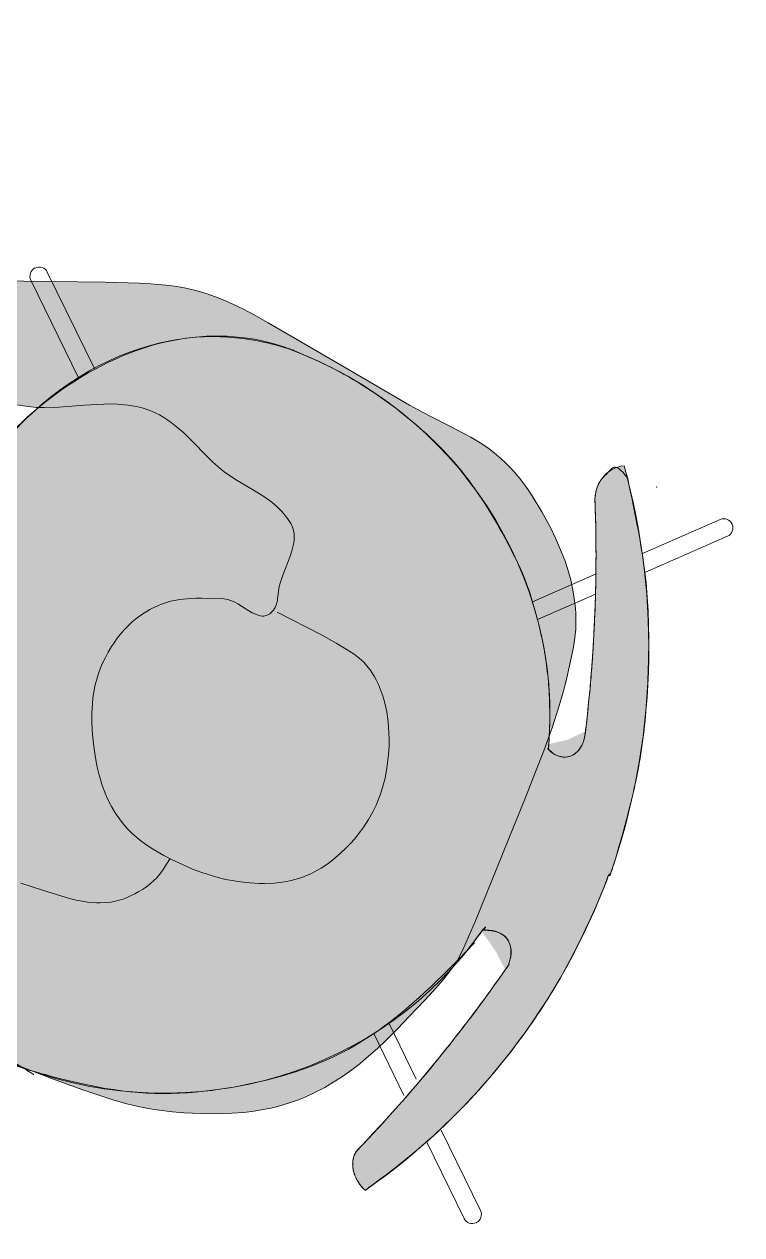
# Model space of a CAD drawing. Header units: millimetres. Extents: x 32078 to 83548, y -4690 to 56252.
# Drawn here: x 81286 to 81757, y 51949 to 52745 of the extents above; entities that cross this region are included whole.
import ezdxf

# ---------------------------------------------------------------- set-up
doc = ezdxf.new("R2010")
doc.units = ezdxf.units.MM
doc.header["$MEASUREMENT"] = 0
for name, color, linetype, lineweight in [('FURN-FREE', 1, 'Continuous', 0), ('PRES-FILL', 7, 'Continuous', 0), ('PRES-PEOP', 42, 'Continuous', 0)]:
    doc.layers.add(name, color=color, linetype=linetype, lineweight=lineweight)

# ---------------------------------------------------------------- blocks, each defined once
blk = doc.blocks.new('ANT_17')
at = {"color": 0, "linetype": 'ByBlock', "lineweight": -2}
for p, q in [((-230.6050000000105, 252.3579999999783), (-230.5850000000064, 252.3589999999967)), ((-222.1100000000006, 252.0419999999867), (-182.1699999999983, 208.8469999999797)), ((-230.9229999999952, 243.8939999999711), (-193.1000000000204, 202.9900000000052)), ((249.7079999999987, 243.2330000000075), (208.2010000000155, 201.560999999987)), ((258.2300000000105, 234.7639999999665), (218.9059999999736, 195.29899999997)), ((-237.288000000015, 197.6639999999898), (-237.7749999999942, 197.3369999999995)), ((-170.4360000000015, 178.489999999998), (-139.4140000000043, 144.9219999999768)), ((-157.5270000000164, 182.1999999999971), (-129.5179999999964, 151.9009999999835)), ((181.9289999999892, 175.1599999999817), (153.1639999999898, 146.2839999999997)), ((194.6730000000098, 170.9689999999755), (162.7639999999956, 138.9270000000251)), ((237.9219999999914, 154.1480000000156), (237.9239999999991, 154.1489999999831)), ((-190.0080000000016, -176.9710000000196), (-240.1240000000107, -227.2660000000178)), ((-180.8860000000277, -184.8450000000012), (-231.622000000003, -235.7579999999871)), ((200.5109999999986, -183.8860000000132), (249.0679999999847, -236.3980000000083)), ((191.0699999999924, -191.3759999999893), (240.2560000000085, -244.5680000000284)), ((-240.101999999999, -235.7510000000038), (-240.1240000000107, -235.7600000000093)), ((248.7309999999998, -244.8740000000034), (248.7309999999852, -244.8849999999948))]:
    blk.add_line(p, q, dxfattribs=at)
at = {"color": 0, "linetype": 'ByBlock', "lineweight": -2, "extrusion": (0, 0, -1)}
for centre, radius, start, end in [((-10.84310449811164, -197.5296352611913), 449.2945550665204, 55.50108333333333, 90.38600277777779), ((226.5099585044227, 247.9666756855295), 6.000000000000013, 47.15889444444443, 137.2503583333333), ((-4.928342642917414, -185.8805704263068), 436.8134136936627, 91.1704888888889, 126.0554083333333), ((-253.9718071523967, 238.9973606325002), 6.000000000000006, 135.0319611111111, 224.8725805555556), ((-244.658134046811, -240.4625302021523), 6.000000000000007, 137.325825, 227.2958666666667), ((-244.6504633875156, -240.4851204502556), 6.000000000000006, 227.1111666666667, 317.2096027777778)]:
    blk.add_arc(centre, radius, start, end, dxfattribs=at)
at = {"color": 0, "linetype": 'ByBlock', "lineweight": -2}
for centre, radius, start, end in [((-226.515271302691, 247.9676244759903), 5.999999999999997, 132.8928833333333, 222.7335027777778), ((253.9664626423182, 238.9966108046356), 6.000000000000008, 45.01981666666665, 135.1112805555555), ((-169.4349192846421, -727.9805375627038), 971.6445047199429, 65.2129611111111, 74.33109166666665), ((132.7071059823938, -735.342448063835), 962.6963830246401, 102.0174, 111.1355305555556), ((-235.875985219478, -231.4913881488319), 6.000000000000006, 135.1867472222222, 225.1567888888889), ((-235.8691630908288, -231.5142489645077), 6.000000000000013, 224.9720888888888, 315.070525)]:
    blk.add_arc(centre, radius, start, end, dxfattribs=at)
for centre, major_axis, ratio, start_param, end_param in [((-69.79697139906057, 189.0052291860775), (-18.85645010637373, -11.42001704835107), 0.7101413615132941, 2.274888714839134, 4.205581096373834), ((93.71362615287944, 189.1944012008898), (18.41705503726558, -12.11588146826803), 0.7751110379519797, 2.077604210805752, 4.019110361497601)]:
    blk.add_ellipse(centre, major_axis=major_axis, ratio=ratio, start_param=start_param, end_param=end_param, dxfattribs=at)
at = {"color": 0, "linetype": 'ByBlock', "lineweight": -2, "extrusion": (0, 0, -0.9999999999999998)}
for centre, start_param, end_param in [((5.602032608047011, -66.64383137635741), 4.71238898038469, 6.033510042954888), ((9.501353141429718, -66.7166282015969), 0.2429364510200118, 1.570796326794897)]:
    blk.add_ellipse(centre, major_axis=(4.853131661300836, 259.9547020407178), ratio=0.9615384615384598, start_param=start_param, end_param=end_param, dxfattribs=at)
at = {"color": 0, "linetype": 'ByBlock', "lineweight": -2, "extrusion": (0, 0, -1)}
for centre, major_axis, ratio, start_param, end_param in [((-222.6850850694027, 182.0806756646198), (20.94804797271574, 9.330090363337069), 0.9239178866150758, 1.587065655824202, 3.141592653589793), ((246.9130862459133, 173.3136979749688), (9.33663426129368, 19.01903679660439), 0.7660621444968637, 1.570796326794897, 3.125323324560488), ((5.602729983089375, -66.64335468207719), (-249.9564442699205, 4.666472751250964), 0.7200000000000008, 4.7115489922008, 6.283185307179586), ((6.022656809916953, -66.65119433998188), (-253.4356479310829, 4.731426504006933), 0.7101157289572858, 3.141592653589793, 4.71322896856858)]:
    blk.add_ellipse(centre, major_axis=major_axis, ratio=ratio, start_param=start_param, end_param=end_param, dxfattribs=at)
at = {"color": 0, "linetype": 'ByBlock', "lineweight": -2}
blk.add_point((258.2100000000064, 243.236000000019), dxfattribs=at)
blk = doc.blocks.new('*U82')
h = blk.add_hatch(color=7)
edge = h.paths.add_edge_path()
edge.add_arc((-189.5230698579908, 3.894953851107857), 436.8134136936624, 323.9445916666666, 358.8295111111111)
edge.add_line((247.199197294547, -5.028036447503837), (248.1122242495694, -5.046691238007043))
edge.add_arc((-201.1721346928534, -2.01980800407182), 449.2945550665204, 359.6139972222223, 394.4989166666667)
edge.add_ellipse((178.4381762329504, 231.508381563428), major_axis=(-9.33009036333706, 20.94804797271573), ratio=0.923917886615076, start_angle=1.272221872585407e-14, end_angle=89.06783611111112)
edge.add_line((158.9346738031672, 223.2300806680287), (158.95095801977, 223.240714962405))
edge.add_arc((-738.9849474955045, -123.883809488354), 962.6963830246393, 18.352088268259195, 21.135530555555476, ccw=False)
edge.add_line((174.7483423471349, 179.2264030120714), (174.8475005683285, 179.2592964940268))
edge.add_line((174.8475005683285, 179.2592964940268), (174.7632560480633, 179.1814415873669))
edge.add_arc((-738.9849474955045, -123.883809488354), 962.6963830246393, 12.01740000000001, 18.349268978559394, ccw=False)
edge.add_line((202.6133815909925, 76.5579839337006), (202.6133855943626, 76.55796512746019))
edge.add_ellipse((185.3627297544153, 78.62026789308584), major_axis=(-11.42001704835106, 18.85645010637372), ratio=0.7101413615132939, start_angle=130.3415222222222, end_angle=240.9620472222222, ccw=False)
edge.add_line((182.5489720905243, 60.23238496079284), (182.7609163116504, 60.28017894514778))
edge.add_ellipse((-70.28633080801956, 3.221263885992812), major_axis=(259.9547020407176, -4.853131661300878), ratio=0.9615384615384598, start_angle=14.30533888888888, end_angle=36.56680948074337)
edge.add_line((141.2796922553607, 148.2373896328209), (141.2795005683074, 148.2372964940296))
edge.add_line((141.2795005683074, 148.2372964940296), (141.2796552746659, 148.2374394665385))
edge.add_ellipse((-70.28633080801956, 3.221263885992812), major_axis=(259.9547020407176, -4.853131661300878), ratio=0.9615384615384598, start_angle=36.56682350138795, end_angle=90)
edge.add_line((-65.61985805676522, 253.1777081558976), (-65.61938136249955, 253.1770107808261))
edge.add_ellipse((-70.28585411374661, 3.220566510935896), major_axis=(-4.666472751251021, -249.9564442699204), ratio=0.7200000000000009, start_angle=180, end_angle=270.0477989558357)
edge.add_line((-250.2583243620869, 6.37189979360654), (-250.2582958129736, 6.3733818043027))
edge.add_line((-250.2582958129424, 6.373381804281962), (-250.2583502784619, 6.370465271524154))
edge.add_line((-250.2583502784539, 6.370465271527973), (-250.2583243620703, 6.371899793584904))
edge.add_ellipse((-70.29369377166586, 2.800639684122871), major_axis=(-4.731426504006976, -253.4356479310827), ratio=0.7101157289572859, start_angle=269.9522072734702, end_angle=360)
edge.add_line((-75.0251202756699, -250.6350082469726), (-75.02560038453521, -250.6345009173237))
edge.add_ellipse((-70.35912763328088, -0.6780566474044463), major_axis=(259.9547020407176, -4.853131661300878), ratio=0.9615384615384598, start_angle=270, end_angle=346.0807666666667)
edge.add_line((180.8396707460925, -65.5166733845399), (182.3148174292, -65.89743086452654))
edge.add_ellipse((185.5519017692204, -84.89032965885417), major_axis=(-12.11588146826803, -18.41705503726558), ratio=0.7751110379519799, start_angle=119.0379527777778, end_angle=230.2780611111111, ccw=False)
edge.add_line((203.913654658063, -84.16156648720789), (203.9136485167182, -84.16158838126285))
edge.add_arc((-731.623036994366, 178.2582157786674), 971.6445047199423, 335.213116897576, 344.3310916666666, ccw=False)
edge.add_line((150.5072419832068, -229.0981570245349), (150.5065005683209, -229.1007035059592))
edge.add_line((150.5065005683209, -229.1007035059592), (150.5061343833731, -229.1005555235752))
edge.add_line((150.5061343833731, -229.1005555235752), (150.5055005683316, -229.0987035059661))
edge.add_line((150.5055005683316, -229.0987035059661), (150.5383184758102, -228.9914209544804))
edge.add_ellipse((169.6711985432921, -238.0897897518735), major_axis=(19.01903679660439, -9.336634261293675), ratio=0.7660621444968637, start_angle=180.9321638888889, end_angle=270)
edge.add_line((162.5187564786756, -252.6595538665424), (163.6179454810554, -253.1991566765792))
at = {"color": 0}
blk.add_rational_spline([(163.6179454810554, -253.1991566765792), (244.3956380618401, -142.2440036542976), (247.199197294547, -5.028036447503837), (247.6557107720437, -5.03736384275544), (248.1122242495694, -5.046691238007043), (249.0632559275982, 136.1162228151952), (169.10808617781, 252.4564290877024), (150.0661567962088, 243.9753090432787), (158.9346738031527, 223.2300806680287), (158.9428159114541, 223.2353978152241), (158.95095801977, 223.240714962405), (167.3843117159049, 201.4254568799952), (174.7483423471494, 179.2264030120714), (174.7979214577426, 179.2428497530491), (174.8475005683285, 179.2592964940268), (174.8053783081923, 179.2203690406895), (174.7632560480633, 179.1814415873669), (191.5264878288144, 128.6399398122303), (202.6133815909925, 76.5579839337006), (202.6133835926812, 76.55797453057312), (202.6133855943626, 76.55796512746019), (207.6479790385274, 47.05271919768711), (182.548972090568, 60.23238496082195), (182.6549442010801, 60.25628195297031), (182.7609163116504, 60.28017894514778), (171.0129643532491, 108.1699772470165), (141.2796922553607, 148.2373896328209), (141.2795964118341, 148.2373430634325), (141.2795005683074, 148.2372964940296), (141.2795779214866, 148.2373679802986), (141.2796552746659, 148.2374394665385), (65.21804999950109, 250.7350764623843), (-65.6198580567725, 253.1777081559121), (-65.61961970963603, 253.1773594683764), (-65.61938136249955, 253.1770107808261), (-245.7382225845722, 256.539675292297), (-250.2583243620829, 6.371899793593911), (-250.2583100890697, 6.372640798974317), (-250.2582958129569, 6.373381804296514), (-250.2583230457021, 6.371923537910334), (-250.2583502784619, 6.370465271524154), (-250.2583373217567, 6.371182532602688), (-250.2583243620829, 6.371899793593911), (-255.1439419148665, -247.2723441011185), (-75.0251202756699, -250.6350082469726), (-75.02536033010256, -250.6347545821482), (-75.02560038453521, -250.6345009173237), (128.3684962364568, -254.4316945140745), (180.8396707460852, -65.5166733845108), (181.5772440876608, -65.70705212453322), (182.3148174292, -65.89743086452654), (209.2685806552327, -53.96520079176116), (203.913654658063, -84.16156648722244), (203.9136515873761, -84.16157743423537), (203.9136485167182, -84.16158838126285), (182.9888989878018, -158.7591245014191), (150.5072419832359, -229.0981570245203), (150.506871275742, -229.0994302652543), (150.5065005683209, -229.1007035059592), (150.5063174758325, -229.1006295147672), (150.5061343833731, -229.1005555235752), (150.5058174758524, -229.0996295147634), (150.5055005683316, -229.0987035059661), (150.5219095220818, -229.045062230216), (150.5383184758102, -228.9914209544804), (143.8066565910922, -243.4735979856196), (162.518756478712, -252.659553866557), (163.0683509798691, -252.9293552715535), (163.6179454810554, -253.1991566765792)], [1, 0.954018458761833, 1, 1, 1, 0.954018458761833, 1, 0.7128353987122346, 1, 1, 1, 0.9997050096312174, 1, 1, 1, 1, 1, 0.9984737766805626, 1, 1, 1, 0.5691322564512941, 1, 1, 1, 0.9811892478442809, 1, 1, 1, 1, 1, 0.8932412642455915, 1, 1, 1, 0.7068117680607829, 1, 0.9999999999957255, 1, 1, 1, 0.999999999995883, 1, 0.7068118065158087, 1, 1, 1, 0.7875766260787885, 1, 1, 1, 0.5646781698281227, 1, 1, 1, 0.9968360298930732, 1, 1, 1, 1, 1, 1, 1, 1, 1, 0.7128353987122346, 1, 1, 1], degree=2, knots=[0, 0, 0, 0.03448275862068965, 0.03448275862068965, 0.06896551724137931, 0.06896551724137931, 0.1034482758620689, 0.1034482758620689, 0.1379310344827586, 0.1379310344827586, 0.1724137931034482, 0.1724137931034482, 0.2068965517241378, 0.2068965517241378, 0.2241379310344826, 0.2241379310344826, 0.2413793103448275, 0.2413793103448275, 0.2758620689655172, 0.2758620689655172, 0.3103448275862069, 0.3103448275862069, 0.3448275862068964, 0.3448275862068964, 0.3793103448275861, 0.3793103448275861, 0.4137931034482755, 0.4137931034482755, 0.4310344827586206, 0.4310344827586206, 0.4482758620689654, 0.4482758620689654, 0.4827586206896549, 0.4827586206896549, 0.5172413793103448, 0.5172413793103448, 0.5517241379310345, 0.5517241379310345, 0.5862068965517239, 0.5862068965517239, 0.6206896551724138, 0.6206896551724138, 0.6551724137931033, 0.6551724137931033, 0.6896551724137929, 0.6896551724137929, 0.7241379310344825, 0.7241379310344825, 0.7586206896551724, 0.7586206896551724, 0.7931034482758622, 0.7931034482758622, 0.8275862068965517, 0.8275862068965517, 0.8620689655172412, 0.8620689655172412, 0.8965517241379309, 0.8965517241379309, 0.9051724137931034, 0.9051724137931034, 0.9137931034482757, 0.9137931034482757, 0.9224137931034483, 0.9224137931034483, 0.9310344827586206, 0.9310344827586206, 0.9655172413793103, 0.9655172413793103, 1, 1, 1], dxfattribs=at)
at = {"color": 0, "linetype": 'Continuous', "lineweight": 0, "rotation": 270}
blk.add_blockref('ANT_17', (-3.642499431669421, 8.823296494039823), dxfattribs=at)
blk = doc.blocks.new('SERIES 7_17')
at = {"color": 0, "linetype": 'Continuous', "lineweight": 0, "rotation": 89.99999999999997}
blk.add_blockref('*U82', (-5.046691238007043, -248.1122242495621), dxfattribs=at)
blk = doc.blocks.new('*U131')
at = {"color": 7, "linetype": 'ByBlock', "lineweight": -2}
blk.add_wipeout([(-341.4464195396576, 913.868864829361), (410.9570127338521, 884.7916420746915), (341.4463745148533, -913.868540045878), (-410.9570577586564, -884.7913172911793)], dxfattribs=at).dxf.layer = 'PRES-FILL'
blk = doc.blocks.new('*U129')
at = {"layer": 'PRES-FILL', "color": 7, "linetype": 'ByBlock', "lineweight": -2, "rotation": 90}
blk.add_blockref('*U131', (14.5387831916305, 376.2015813279504), dxfattribs=at)
blk = doc.blocks.new('*U137')
at = {"layer": 'PRES-FILL', "linetype": 'ByBlock', "lineweight": -2, "extrusion": (0, 0, -1)}
h = blk.add_hatch(color=0, dxfattribs=at)
edge = h.paths.add_edge_path(flags=16)
edge.add_spline(control_points=[(87.07831214769976, -291.0744552105753), (88.89239608470234, -288.4548494400806), (89.38684500839736, -283.2889002702905), (89.49025166837964, -277.4036297992789)], knot_values=[0, 0, 0, 0, 1, 1, 1, 1], degree=3, periodic=0)
edge.add_spline(control_points=[(89.49025166837964, -277.4036297992789), (94.07544578357192, -264.2978469137779), (102.2647964179341, -248.1244687475664), (94.97166972406558, -247.5728208029395), (87.95137615264684, -247.04180980003), (89.72454525636567, -264.0690811901732), (89.49025166837964, -277.4036297992789)], knot_values=[0, 0, 0, 0, 0.5095306753181346, 0.5095306753181346, 0.5095306753181346, 1, 1, 1, 1], degree=3, periodic=0)
edge.add_spline(control_points=[(89.49025166837964, -277.4036297992789), (87.52906642855669, -283.009252441796), (86.22724547803227, -288.0536722698707), (87.07831214769976, -291.0744552105753)], knot_values=[0, 0, 0, 0, 1, 1, 1, 1], degree=3, periodic=0)
edge.add_spline(control_points=[(87.07831214769976, -291.0744552105753), (85.95999222937098, -292.6893514408366), (84.34017201393726, -293.3365619410361), (82.00130538467783, -292.5880610099775), (63.59383381526277, -286.6971694839558), (44.85866232329863, -280.6748171649087), (26.44999149459181, -274.1039725800183), (3.977330236448324, -266.0825154139493), (-18.35495155212993, -258.1142490278471), (-40.76494914463547, -249.8098054022048), (-62.09082103251421, -241.907104827158), (-84.02545566087065, -234.3002088238245), (-102.036338375372, -220.2868875461681), (-117.448824006904, -208.2952424799114), (-129.915144136874, -193.2241611071586), (-142.6432244093739, -178.5923170648348), (-163.0005941388081, -155.1900558744055), (-182.8546414146404, -131.3060623629244), (-203.2343677893659, -107.9247166534005), (-213.1979345754808, -96.49367016924953), (-224.2374659781926, -86.0311025781848), (-234.3364193446905, -74.7010565442215), (-246.717891962966, -60.81024532426454), (-254.7748833751684, -44.37492258181373), (-259.7027346674004, -25.00474835187197), (-268.8092894337751, 10.79088386116564), (-269.3557246566634, 46.90065336133193), (-252.6851600430236, 77.86553913383977), (-241.2536237630702, 99.09914599222975), (-227.3397290832945, 117.7993371364028), (-211.966218272064, 135.6688070436176), (-198.2174307192909, 151.6497725143599), (-184.4468728898064, 167.5986870605011), (-170.5998475073429, 183.493856690744), (-153.8705150601745, 202.6976618187982), (-137.0851828110317, 221.9010084819638), (-119.8497930294398, 240.5959913312181), (-106.8232585273363, 254.7256885525167), (-88.3860189729603, 262.3861756959013), (-71.07116077230603, 271.4910562303558), (-49.31172820177744, 282.9330808634331), (-28.25311481849349, 292.6512301065886), (-3.265834411591641, 297.327335357113), (21.50146026011498, 301.9622726039343), (44.73838342506497, 298.5593976669225), (68.35236469293886, 290.7234910957523), (91.13489496560942, 283.1634876956887), (111.8712580557331, 273.7577884623133), (130.4584782136517, 259.7759117501628), (157.4580053185928, 239.4660399101995), (182.7918153615465, 217.5136692575215), (207.6003872518922, 194.9019255928797), (226.2076064090797, 177.9423975816499), (243.9963418850384, 159.9594654293724), (260.3465887236089, 140.7443127179977), (265.3696622714779, 134.841091423732), (270.0630620164739, 127.4894450132779), (269.8281436665711, 119.5425549639112), (269.0001458406623, 91.53279035794185), (265.0361819725367, 65.12352676320006), (263.1618364924361, 37.95410509096109), (261.1843437510688, 9.289520726684714), (260.2340487209585, -19.56111516155943), (257.920265561479, -48.25189084419617), (257.6397211215663, -51.73062547016161), (254.9934591090132, -54.59069810863002), (254.1837163049495, -58.03427320504852), (253.3515663618164, -61.57313863996023), (253.2291796872887, -65.17489315882995), (253.4760670081887, -68.77246832678429), (254.4084206014377, -82.35847235090114), (267.5626279749413, -92.20125338995786), (268.1809031531593, -106.6588880038762), (268.981759190312, -125.3859603039673), (262.4752963332285, -142.6908594273482), (255.5529541847645, -157.7631315541876), (248.2408484707266, -173.6840503382009), (230.6169023986295, -188.9544215020287), (215.0945164613659, -195.9084356161984), (194.623504809002, -205.0794293369836), (227.5421476998308, -119.8030906882959), (210.4050449188217, -122.7259414140208), (200.6489644700778, -124.3899080240481), (194.866563146832, -152.8433226549896), (181.9270150395605, -153.2528445356365), (179.8478432335833, -153.3186479424294), (175.6591534205072, -153.3011556875863), (175.5916423200542, -151.047611553633), (174.6981617055571, -121.222916277522), (175.90425054972, -84.15658467016328), (191.9475750214333, -63.78702212475764), (196.1806730426033, -58.41242815859732), (202.3631110610295, -54.47162794199903), (209.694283499266, -51.72211669213721)], knot_values=[0, 0, 0, 0, 0.004098381531734696, 0.004098381531734696, 0.004098381531734696, 0.03635368013720219, 0.03635368013720219, 0.03635368013720219, 0.07572982011414187, 0.07572982011414187, 0.07572982011414187, 0.1132010653974124, 0.1132010653974124, 0.1132010653974124, 0.14526640270913, 0.14526640270913, 0.14526640270913, 0.1965519000639748, 0.1965519000639748, 0.1965519000639748, 0.2216251747810174, 0.2216251747810174, 0.2216251747810174, 0.25236539637566, 0.25236539637566, 0.25236539637566, 0.3091726121130702, 0.3091726121130702, 0.3091726121130702, 0.3481271264153437, 0.3481271264153437, 0.3481271264153437, 0.3829647993414165, 0.3829647993414165, 0.3829647993414165, 0.4250540564899624, 0.4250540564899624, 0.4250540564899624, 0.4568651827461615, 0.4568651827461615, 0.4568651827461615, 0.4968419500255261, 0.4968419500255261, 0.4968419500255261, 0.5364667654958765, 0.5364667654958765, 0.5364667654958765, 0.5746963866582342, 0.5746963866582342, 0.5746963866582342, 0.630228181300859, 0.630228181300859, 0.630228181300859, 0.6718787961638446, 0.6718787961638446, 0.6718787961638446, 0.6846745725113127, 0.6846745725113127, 0.6846745725113127, 0.7297748169105458, 0.7297748169105458, 0.7297748169105458, 0.7773569765908894, 0.7773569765908894, 0.7773569765908894, 0.78312627708974, 0.78312627708974, 0.78312627708974, 0.7890552252170661, 0.7890552252170661, 0.7890552252170661, 0.8114455046014806, 0.8114455046014806, 0.8114455046014806, 0.8404477855449914, 0.8404477855449914, 0.8404477855449914, 0.8710830444871903, 0.8710830444871903, 0.8710830444871903, 0.9114849997865957, 0.9114849997865957, 0.9114849997865957, 0.9344856628054873, 0.9344856628054873, 0.9344856628054873, 0.9381814897131244, 0.9381814897131244, 0.9381814897131244, 0.9870941822375215, 0.9870941822375215, 0.9870941822375215, 1, 1, 1, 1], degree=3, periodic=0)
edge.add_line((209.694283499266, -51.72211669213721), (193.9554313921253, -0.02416496868318063))
edge.add_spline(control_points=[(193.9554313921253, -0.02416496868318063), (187.0334699935629, 22.71264097994208), (179.5682325628004, 45.27655141683499), (171.5461613383814, 67.66414764717047), (163.0286974003102, 91.43426115248076), (139.5974247022968, 107.5570674201881), (118.7270846086176, 121.8980210750087), (107.4085535302584, 129.675495179843), (96.13803730568907, 136.5337036815545), (80.50538087009045, 136.8893178527251), (68.37265735135588, 137.1653149897029), (58.48686090829142, 133.7888066898631), (50.14550819517171, 127.2132180820699)], knot_values=[0, 0, 0, 0, 0.3242048070790112, 0.3242048070790112, 0.3242048070790112, 0.6684304659642469, 0.6684304659642469, 0.6684304659642469, 0.8551130404015013, 0.8551130404015013, 0.8551130404015013, 1, 1, 1, 1], degree=3, periodic=0)
edge.add_line((50.14550819517171, 127.2132180820699), (43.44551937066717, 121.931536357064))
edge.add_spline(control_points=[(43.44551937066717, 121.931536357064), (52.97537610726431, 111.9743174005635), (61.70828375138808, 101.2227619635123), (66.21967390885402, 86.38209284511686), (72.00109886939754, 67.36351722245672), (70.56204819517734, 51.92159684377839), (65.78859446714341, 32.36011425749166), (60.91834914840001, 12.40198238466837), (52.41068678941519, -3.899051625023276), (40.46282677570707, -16.59624482724394), (29.76929379776993, -27.96044344349502), (15.70692158867314, -35.86571801297032), (-4.085994196779211, -37.78828460553268), (-21.39602580966312, -39.46967853732349), (-32.80868237359391, -32.61645050879451), (-46.03115763618553, -27.68787525541484), (-56.11757800572377, -23.92824017642124), (-63.9562968332757, -4.318340353172971), (-73.36998533715087, -9.3644885068461), (-78.17783261308796, -11.94170461558679), (-80.01234252596623, -18.39455939167601), (-82.95708621914673, -23.171128274691), (-90.37560748161923, -35.20446003900361), (-104.8919222977274, -43.48754374753116), (-103.9488796295336, -59.9472131453731), (-102.6316696437716, -82.93752061140185), (-81.87161202238349, -92.77921701140804), (-71.79374211269896, -109.5896862432128), (-62.75094410455495, -124.6735957450546), (-56.88481326242618, -143.0784906290537), (-45.74386686028447, -155.8284881344516), (-27.61782189121004, -176.5724195560615), (8.658404096175218, -176.6467294013491), (33.86351756974182, -189.2710082729063), (57.29500610369723, -201.0069461387902), (80.00715993149788, -218.5647198101797), (102.90926256495, -230.2106602262065), (126.4267073182564, -242.1695080541394), (170.3451343521592, -203.4649171256424), (183.9370973615878, -215.0859390001715), (185.4372476237477, -216.3685557200261), (186.1864357418672, -221.3471233283926), (185.6590915353736, -224.0190201072546), (183.9894642690633, -232.478526555311), (161.5987339165295, -243.6861511579191), (165.304747505128, -244.3993410344519), (170.2820739892195, -245.3571839500801), (189.8162513641728, -233.9521160573604), (202.0941385273181, -232.439378316496), (206.9790718613949, -231.8375139307209), (219.1576623974543, -228.4554485970693), (217.4211306994985, -233.8441241849978), (214.2524660100171, -243.6768880085619), (208.3265807279822, -250.7895085956916), (201.6973211800214, -257.1143157225997), (184.8370183137158, -273.2002998294447), (168.6169997198012, -289.9416467815281), (141.3669247969665, -295.3527005507167), (121.8067194644391, -299.2367751116617), (104.2733657352801, -296.6543974041815), (90.11643816898868, -293.897495961508), (88.45242821298598, -293.5734488525995), (87.50048847751168, -292.5729312999647), (87.07831214769976, -291.0744552105753)], knot_values=[0, 0, 0, 0, 0.0445675321191511, 0.0445675321191511, 0.0445675321191511, 0.1016815997639398, 0.1016815997639398, 0.1016815997639398, 0.1599537725823565, 0.1599537725823565, 0.1599537725823565, 0.2121083342373425, 0.2121083342373425, 0.2121083342373425, 0.2577204674264914, 0.2577204674264914, 0.2577204674264914, 0.2925144935189276, 0.2925144935189276, 0.2925144935189276, 0.3102848248294786, 0.3102848248294786, 0.3102848248294786, 0.3550525854241348, 0.3550525854241348, 0.3550525854241348, 0.4175826737119677, 0.4175826737119677, 0.4175826737119677, 0.4736904586800346, 0.4736904586800346, 0.4736904586800346, 0.5649764407445235, 0.5649764407445235, 0.5649764407445235, 0.6498388415546573, 0.6498388415546573, 0.6498388415546573, 0.7369813565731338, 0.7369813565731338, 0.7369813565731338, 0.746599309966639, 0.746599309966639, 0.746599309966639, 0.7770507628045908, 0.7770507628045908, 0.7770507628045908, 0.817948298408715, 0.817948298408715, 0.817948298408715, 0.8342199689575515, 0.8342199689575515, 0.8342199689575515, 0.8639110295738617, 0.8639110295738617, 0.8639110295738617, 0.9394247835290591, 0.9394247835290591, 0.9394247835290591, 0.9936288375354178, 0.9936288375354178, 0.9936288375354178, 1, 1, 1, 1], degree=3, periodic=0)
at = {"layer": 'PRES-PEOP', "color": 0, "linetype": 'ByBlock', "lineweight": -2, "extrusion": (0, 0, -1), "flags": 128}
for points in [[(188.8594419906731, 211.7719828780864), (174.6998859848682, 224.1152944176865), (163.944113282676, 233.21281075753), (147.4752878272266, 246.6229377472991), (130.4584782136517, 259.7759117501628), (123.258624588736, 264.8746312073454), (116.7724920534965, 268.9937351881636), (110.9724142547639, 272.3536977477488), (105.8138512354781, 275.1185839334212), (96.62923707759182, 279.5941613936338), (89.63602407637518, 282.6740280189842), (79.03056973473576, 286.9013885584209), (68.35236469293886, 290.7234910957523), (59.89208566992602, 293.3892636556157), (52.38766500120983, 295.3719808266724), (45.73895021008502, 296.8121205415482), (39.85526300886704, 297.8285657419074), (34.65443831741868, 298.5193191206417), (30.06209292401036, 298.9635609280849), (21.92857834786992, 299.3607763937325), (15.74451071255316, 299.3232612290958), (11.0575731574645, 299.0964358096135), (3.946088264579885, 298.4218732577538), (-3.265834411591641, 297.327335357113), (-8.03859635257686, 296.395700734236), (-16.6651071482338, 294.348119304912), (-23.91624699351087, 292.2550180409562), (-30.07378854879062, 290.2098219931613), (-35.34525793651119, 288.2680778937392), (-44.37727509571414, 284.5572176674577), (-51.04958850015828, 281.5380858013559), (-61.01312994447653, 276.6804388403252), (-71.07116077230603, 271.4910562303558), (-84.20661102019949, 264.7969314096808), (-93.92037606028316, 259.703479133339), (-100.9698990461911, 255.62410146408), (-106.0576308387826, 252.3266208340865), (-109.7330916583451, 249.6808112787803), (-112.3988630635868, 247.5829194808466), (-116.2337437929964, 244.2290520486276), (-119.8497930294398, 240.5959913312181), (-132.7403156235378, 226.4628555820273), (-151.7591365440749, 205.0573631233419), (-170.5998475073429, 183.493856690744), (-191.2726077120024, 159.746956283132), (-201.5950703244162, 147.7993253860732), (-211.966218272064, 135.6688070436176), (-217.6987727345404, 128.7589006208073), (-222.5695185497025, 122.6223871295369), (-230.7604080344463, 111.7010702587577), (-236.6196468066482, 103.3755748539188), (-240.8510780963697, 97.06579635285743), (-246.9313369124866, 87.51059951753996), (-252.6851600430236, 77.86553913383977), (-255.6361612021428, 72.326277609307), (-258.0421167879249, 67.001079695503), (-259.9906823797501, 61.89685414648193), (-261.5557989667141, 57.01686669136325), (-262.7998549106851, 52.36148939602572), (-264.5717809834168, 43.43230994264377), (-265.5488006188243, 35.41635727008179), (-265.9869135904737, 28.25664550162037), (-266.0660663743183, 21.88674199723027), (-265.912407128315, 16.23687859272468), (-265.1681704392395, 6.189420341172081), (-264.2350369995547, -1.470447331063042), (-262.2766273769812, -13.14101216159543), (-259.7027346674004, -25.00474835187197), (-258.7401793778117, -28.80940497651682), (-257.7706473959988, -32.26309126993146), (-255.7719794720761, -38.46312836614743), (-253.8227375160932, -43.61726087479838), (-251.9578699821868, -47.93987560263122), (-250.2002466122358, -51.59230259499964), (-248.5633386499394, -54.69779763456972), (-245.4697921209736, -59.95236957321322), (-242.952605915154, -63.7629076424746), (-238.8486435364612, -69.308939968294), (-234.3364193446905, -74.7010565442215), (-230.5013784940238, -78.94397522952568), (-223.6575421201997, -86.20158410729346), (-213.310771090386, -96.94640774692743), (-208.2129274782783, -102.3780129799816), (-203.2343677893659, -107.9247166534005), (-172.9539182019216, -143.2310475640625), (-142.6432244093739, -178.5923170648348), (-133.1342479741143, -189.5665015931227), (-125.9253232269548, -197.6782639239209), (-120.357266487641, -203.6246947178079), (-116.0407001771528, -207.9774834402233), (-112.7032396107534, -211.1693165385695), (-107.5048204472405, -215.8213237335804), (-102.036338375372, -220.2868875461681), (-98.54230634921987, -222.8927893019281), (-95.20477804532857, -225.1968341001666), (-88.80009276124474, -229.1865116320332), (-83.05675773698022, -232.3633321572888), (-77.93972853037121, -234.9355883327189), (-68.81718456307135, -239.0549078279291), (-61.8682951983501, -241.8982715219863), (-40.76494914463547, -249.8098054022048), (-7.185877560565132, -262.0385223546618), (26.44999149459181, -274.1039725800183)], [(40.64516983875365, -192.807211236508), (33.86351756974182, -189.2710082729063), (28.9725947832485, -187.0424130612373), (24.24145793150819, -185.211662425816), (15.08300804220198, -182.2876872278503), (-1.391033014529967, -177.9548695385711), (-13.64866067389084, -174.5206233742538), (-18.13255541892431, -173.0296423199579), (-21.9799018157064, -171.5884632866801), (-28.49876994614897, -168.6827469992459), (-33.17156729793351, -166.1159611539224), (-36.53338362310024, -163.9353269509884), (-41.31504400509584, -160.197367763245), (-43.57634172821417, -158.0967508073372), (-45.74386686028447, -155.8284881344516), (-47.98560536546574, -153.197026340993), (-49.93718767898099, -150.6605177080819), (-51.64825086682686, -148.2281720715873), (-54.59006155045063, -143.5472928513191), (-56.93150461463665, -139.3493348903867), (-60.67311044575763, -131.8574432374844), (-65.9849501454737, -120.5493574213142), (-68.76692462600477, -114.9955448948494), (-71.79374211269896, -109.5896862432128), (-73.76879829460813, -106.4963456681216), (-75.77563443186227, -103.6512263076111), (-79.83980885606434, -98.42140000863219), (-87.39051323158492, -89.40983515840708), (-92.8953034884471, -82.5741214397749), (-96.64104628631321, -77.29501616847847), (-99.11103614450258, -73.20402920475317), (-100.7203652044991, -70.04233437392395), (-101.7685196645762, -67.6103119339823), (-103.0524065355276, -63.85237942765161), (-103.9488796295336, -59.9472131453731), (-104.1212007165013, -58.65319840067968), (-104.1913007279218, -57.41556532270988), (-104.0723790643242, -55.05977829438416), (-103.6793008815439, -52.89807755733273), (-103.087112646157, -50.90900651822813), (-102.3549659847049, -49.07422198722634), (-101.5292057427578, -47.37797177952962), (-100.6458815141377, -45.80666458678388), (-98.74762439588085, -42.90327640826581), (-96.88008177363372, -40.40058321028118), (-93.31438342666661, -36.08016939101799), (-87.80423104380316, -29.65694154498487), (-85.23752955748932, -26.43110115000673), (-84.05399397866859, -24.80653665516365), (-82.95708621914673, -23.171128274691), (-82.41398745769402, -22.26947544280847), (-81.50576759842806, -20.5321079053283), (-80.07016454274708, -17.43427220613376), (-79.51700086223718, -16.2841491304971), (-79.0007999913214, -15.29487358591723), (-78.5131085999019, -14.44763656408395), (-78.05118327720265, -13.72392661478079), (-77.61494677582232, -13.10655146047429), (-76.76660828247259, -12.06781879077607), (-76.04814291083312, -11.32883242189928), (-75.45672923429811, -10.80007328495412), (-74.4756579555833, -10.05229903425425), (-73.93923074983468, -9.700509731705097), (-73.36998533715087, -9.3644885068461), (-72.30898293519567, -8.840711010263476), (-71.31185130354424, -8.478877351142728), (-70.3730695288832, -8.257872965790739), (-69.48765466145414, -8.15887562010903), (-68.65110892320808, -8.165124755501893), (-67.85937200584158, -8.261713148294803), (-67.10877797630383, -8.435398772504414), (-66.3960163527372, -8.674434952623415), (-65.05165693734307, -9.319963477722922), (-63.82995846121048, -10.12096854157789), (-62.71329963677272, -11.02112071380543), (-61.68729472030827, -11.97728645441748), (-60.74016937107081, -12.95682221824245), (-58.99130078079179, -14.96040406501925), (-55.95915699060424, -18.74614535514047), (-53.65052735040081, -21.56617811438991), (-51.86701246575103, -23.52876629395178), (-50.48633899864217, -24.85522648003098), (-49.42081901841448, -25.74303768067693), (-48.60234608974133, -26.33805785857476), (-47.3398950809642, -27.1008089274037), (-46.03115763618553, -27.68787525541484), (-36.0185666619509, -31.5083636713789), (-32.22884784953203, -32.91058744976181), (-28.88370866335754, -34.06811204179758), (-25.92840637480549, -35.00295939907301), (-23.31682671669114, -35.74460409057792), (-18.67867948900675, -36.82884456825559), (-15.13449222310737, -37.4268275105569), (-12.43448942586838, -37.73366744020677), (-8.309750601780252, -37.93541165364149), (-6.210906036285451, -37.90817478726967), (-4.085994196779211, -37.78828460553268), (-0.8311798671638826, -37.45892367269334), (2.147885696816957, -37.0231878691593), (4.879896046622889, -36.50423583531301), (7.389888226738549, -35.92157952061825), (11.96954071895743, -34.58133734887087), (15.85005051964254, -33.14720907655646), (19.15585132814886, -31.69529068634074), (21.98471550062823, -30.27606154486421), (24.41449061516323, -28.92169774262948), (28.57281450567825, -26.30233497590962), (31.62051468835853, -24.13271722686841), (33.8704114684806, -22.39185490247837), (37.19371385408158, -19.60048468666355), (40.46282677570707, -16.59624482724394), (43.08714264664741, -13.95530742876508), (45.39337749048718, -11.40489677779624), (47.42498670791974, -8.952572079197125), (49.21898895823688, -6.603081715202279), (52.30718146364961, -2.077313556954323), (54.73044823469536, 1.998053448427527), (56.65065532553126, 5.640888176247245), (58.18656106751587, 8.879597159670084), (60.57310358571704, 14.64302431392935), (62.13117137928202, 19.02863605789753), (64.13510134254466, 25.67477538753155), (65.78859446714341, 32.36011425749166), (67.1505533153686, 38.81227873379976), (68.17246863759647, 44.49589556758656), (68.89149397081928, 49.50885299088259), (69.35629553368199, 53.93283836500632), (69.61690737771278, 57.8374604749406), (69.71951871099009, 61.28297950242268), (69.70418217491533, 64.32215151998389), (69.41820669618028, 69.7008456814292), (68.96719511556148, 73.78986997964239), (68.48463000265474, 76.89025085384128), (67.51199011223798, 81.5988482493085), (66.21967390885402, 86.38209284511686), (65.2846501028398, 89.26489285748175), (64.3340706059389, 91.84818637055287), (63.37896469479892, 94.1736363719283), (61.42488718502864, 98.30969183079651), (59.54470545507502, 101.722295451149), (57.77273251538281, 104.5783057325752), (56.12759002925304, 106.9965553953843), (53.04213520351914, 111.0947393478928), (50.56096641955082, 114.098169135108), (46.58136319102778, 118.5730920312417), (42.30569761840161, 123.1151943609912), (36.71221865036932, 128.6844190466581), (31.67999733547913, 133.253651049683), (27.17573388073652, 137.0128037462746), (23.16015701870492, 140.1149159235756), (19.59163921533036, 142.6831535271631), (13.22861796573852, 146.8422644185703), (8.362191711144987, 149.675296613932), (4.66192422650056, 151.6355270696695), (-0.9657813794183312, 154.3061835126027), (-6.681528498695116, 156.6466464374789), (-9.87415404303465, 157.7926054842465), (-15.94222953969438, 159.6249655003376), (-21.35597883777518, 160.8456632684902), (-26.18666776013561, 161.5837524010894), (-30.49453491384338, 161.9520669861122), (-34.33218039340863, 162.0452296777003), (-37.74656010470062, 161.9401843041778), (-40.78015245185816, 161.6979639447709), (-43.47164687300392, 161.3659400038632), (-48.26983698799449, 160.5025330598364), (-51.94618403335335, 159.6080841759976), (-54.74947394417541, 158.7921754752497), (-59.03186293886392, 157.3258783854799), (-63.41155187656113, 155.5570370833775), (-68.32735490781488, 153.2889860700816), (-72.67550986030255, 151.0412199895582), (-76.53136901574908, 148.8313771043759), (-79.9592785245186, 146.6729650958223), (-83.01428719016258, 144.5761159646572), (-88.34676178650989, 140.462374260409), (-92.61159402035992, 136.6791618118841), (-96.05493767003645, 133.2376221113263), (-98.85959289083257, 130.1321052190615), (-101.1625991980109, 127.3469014136863), (-104.8748566263821, 122.3310579021672), (-107.4119818822073, 118.4601213566857), (-110.8574931896728, 112.4970187703329), (-113.9169936891267, 106.3691285354544), (-115.6343057298218, 102.4743732659881), (-117.1659946189611, 98.60887388811534), (-118.511764409428, 94.82213170502655), (-119.6765414151741, 91.14986820147533), (-121.551277450475, 84.01278866132998), (-122.7915369517577, 77.580950454314), (-123.5122552281391, 71.87908680188775), (-123.8248468451784, 66.87957754412128), (-123.8287674824387, 62.52806597073868), (-123.6083028243593, 58.75891891555511), (-123.23226289585, 55.50424977032526), (-122.7551693029673, 52.69891419558189), (-121.5678488798003, 47.90865455440508), (-120.3656809419917, 44.43601306763594), (-119.2790212193504, 41.91060280261809), (-117.3370973393758, 38.26686019755653), (-115.0026224108296, 34.81802084117953), (-110.3756048567448, 28.94647314314716), (-106.2439192339516, 24.02697407398227), (-98.86456429697864, 15.79046733386713), (-76.17947707413987, -7.913021600659704)], [(141.2743547745922, 104.9551787324672), (130.0011467018776, 113.5773220315932), (118.7270846086176, 121.8980210750087), (114.494889371199, 124.9223702000127), (110.6236141521076, 127.4287789091613), (107.1208286195906, 129.4719547473906), (103.9764231081499, 131.1162538104036), (101.1701878054591, 132.4259448694247), (98.67670834845921, 133.4602296884223), (96.46847789932508, 134.2710871760937), (92.5514869090839, 135.4567970129647), (89.57573319142102, 136.1321712590216), (87.3258498381474, 136.5077001063291), (83.92695129082131, 136.8444524016413), (80.50538087009045, 136.8893178527251), (76.46682444488397, 136.6458765601164), (72.9204416385328, 136.2337630906804), (69.83069204397907, 135.7117081465985), (67.15279089726391, 135.1252542732327), (64.83958027347398, 134.5087922092571), (62.84537401334092, 133.8875761028357), (61.12793586814951, 133.2795584833621), (58.19591421785299, 132.0661715214519), (56.06852634882671, 131.0273718103927), (54.51901607372565, 130.1735960837286), (52.27732964749157, 128.7695477449197), (50.14550819517171, 127.2132180820699), (46.79551378291217, 124.5723772195634), (43.44551937066717, 121.931536357064)]]:
    blk.add_lwpolyline(points, dxfattribs=at)

msp = doc.modelspace()

# ---------------------------------------------------------------- block references
at = {"layer": 'FURN-FREE', "linetype": 'Continuous', "lineweight": 0, "xscale": 1.000000317032586, "yscale": 1.000000317032586, "zscale": 1.000000317032586, "rotation": 250.9431572455939}
msp.add_blockref('SERIES 7_17', (81670.6613776927, 52185.12083000697), dxfattribs=at)

# ---------------------------------------------------------------- next in the draw order: block references
at = {"layer": 'PRES-FILL', "color": 7}
msp.add_blockref('*U129', (80385.97347375909, 52776.47190316023), dxfattribs=at)

# ---------------------------------------------------------------- next in the draw order: block references
at = {"layer": 'PRES-FILL', "extrusion": (0, 0, -1), "xscale": 1.000009635247656, "yscale": 1.000009635247656, "zscale": 1.000009635247656, "rotation": 160.824070399281}
msp.add_blockref('*U137', (-81382.47418590474, 52325.60811676414), dxfattribs=at)

doc.saveas('drawing.dxf')
